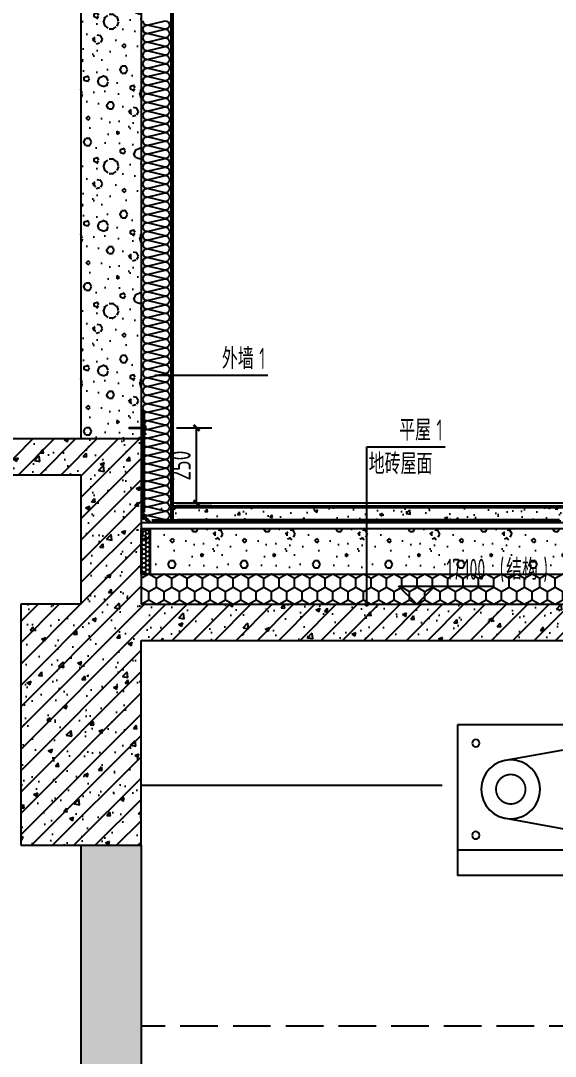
# Model space of a CAD drawing. Extents: x 198753 to 882193, y -399300 to 132460.
# Drawn here: x 436435 to 438210, y -62245 to -58808 of the extents above; entities that cross this region are included whole.
import ezdxf

# ---------------------------------------------------------------- set-up
doc = ezdxf.new("R2010")
doc.units = 0
doc.header["$LTSCALE"] = 1000
doc.header["$MEASUREMENT"] = 0
doc.linetypes.add('109-34 轴网$0$L1$0$$AUDIT_BAD_LTYPE1', pattern=[0])
doc.linetypes.add('DASH', pattern=[0.35, 0.25, -0.1])
for name, color, linetype in [('01-标注_尺寸', 124, 'Continuous'), ('01-标注_标高', 200, 'Continuous'), ('01-标注_符号', 200, 'Continuous'), ('02-TEXT_标注', 130, 'Continuous'), ('05-填充_天正', 26, 'Continuous'), ('A-O_屋面', 201, 'Continuous'), ('A-O_防水层', 222, 'Continuous'), ('A-STR-面层', 191, 'Continuous'), ('A-SUR_保温', 222, 'Continuous'), ('A-SUR_看线', 231, 'Continuous'), ('A-TECH_结构', 21, 'Continuous'), ('A_STR-砌块墙', 121, 'Continuous'), ('A_STR-砼墙', 51, 'Continuous'), ('A_STR-砼柱', 51, 'Continuous'), ('构造物', 145, 'Continuous')]:
    doc.layers.add(name, color=color, linetype=linetype)
doc.styles.add('_TCH_DIM', font='ROS1', dxfattribs={"width": 0.8, "bigfont": 'JD'})
doc.styles.add('_TCH_DIM_T3', font='ROS1', dxfattribs={"width": 0.8, "bigfont": 'JD'})
doc.dimstyles.new('_TCH_ARCH&&20', dxfattribs={"dimtxt": 70, "dimasz": 20, "dimexe": 50, "dimexo": 60, "dimgap": 20, "dimtad": 1, "dimdec": 0, "dimzin": 0, "dimdsep": 46, "dimtxsty": '_TCH_DIM_T3', "dimblk": 'ARCHTICK', "dimcen": 0.09, "dimclrt": 4, "dimazin": 2, "dimtfac": 1, "dimtdec": 0, "dimtix": 1, "dimtmove": 2, "dimatfit": 3, "dimfxl": 0, "dimtolj": 1, "dimtzin": 0, "dimarcsym": 0})
pattern_1 = [(45, (0, 0), (-35.355339, 35.355339), []), (50, (0, 0), (143.452037, -12.550427), [15, -165]), (355, (0, 0), (-27.750267, 150.438427), [12, -132]), (100.4514, (11.95, -1.05), (115.701876, 137.88791), [12.74804, -140.228422]), (46.1842, (0, 40), (213.44821, -33.1038), [22.5, -247.5]), (96.6356, (17.79, 37.24), (186.93254, 194.82357), [19.12206, -210.3426]), (351.1842, (0, 40), (186.93239, 194.82372), [18, -198]), (21, (20, 30), (119.38141, -80.523778), [15, -165]), (326, (20, 30), (48.663066, 145.03001), [12, -132]), (71.4514, (29.95, 23.29), (168.044526, 64.5061), [12.74804, -140.228422]), (37.5, (0, 0), (2.431971, 66.578771), [0, -130.4, 0, -134, 0, -132.5]), (7.5, (0, 0), (52.613907, 78.882342), [0, -76.4, 0, -127.4, 0, -50.5]), (327.5, (-44.6, 0), (106.764487, -4.5109743), [0, -50, 0, -156, 0, -207]), (317.5, (-64.6, 0), (116.637234, 20.020996), [0, -65, 0, -103.6, 0, -147])]
pattern_2 = [(0, (70.8, -73.2), (120, 240), [0, -240]), (0, (-69.6, -105.6), (120, 240), [0, -240]), (0, (8.4, -108), (120, 240), [0, -240]), (0, (93.6, -37.2), (120, 240), [0, -240]), (0, (-6, -120), (120, 240), [0, -240]), (0, (117.6, 114), (120, 240), [0, -240]), (0, (44.4, 94.8), (120, 240), [0, -240]), (0, (82.8, 64.8), (120, 240), [0, -240]), (0, (-112.8, 60), (120, 240), [0, -240]), (0, (4.8, 49.2), (120, 240), [0, -240]), (0, (-40.8, -12), (120, 240), [0, -240]), (0, (-38.4, -102), (120, 240), [0, -240]), (0, (51.6, -111.6), (120, 240), [0, -240]), (0, (117.6, -6), (120, 240), [0, -240]), (0, (-106.8, -43.2), (120, 240), [0, -240]), (0, (-86.4, -2.4), (120, 240), [0, -240]), (0, (7.2, -19.2), (120, 240), [0, -240]), (0, (-26.4, -54), (120, 240), [0, -240]), (0, (-45.6, 25.2), (120, 240), [0, -240]), (0, (-15.6, 115.2), (120, 240), [0, -240]), (0, (-97.2, -93.6), (120, 240), [0, -240]), (0, (34.8, 66), (120, 240), [0, -240]), (0, (-76.8, 69.6), (120, 240), [0, -240]), (0, (-96, 100.8), (120, 240), [0, -240]), (130.601294, (102.857, 38.857), (-599.99999337, 720.00000315), [10.53662, -4414.8444]), (18.434949, (85.714, 43.43), (599.9999978, 239.9999982), [10.8421, -1507.05116]), (90, (85.71, 33.14), (120, 240), [10.28571, -469.71426]), (161.565051, (96, 29.714), (-600.000003, 239.999982), [10.8421, -1507.05116]), (53.130102, (96, 29.714), (120, 240), [11.42857, -1188.5714]), (135, (105.14, -92.57), (-120.000015, 239.999984), [9.69746, -669.12504]), (45, (91.43, -92.57), (120, 239.999999), [9.69746, -669.12504]), (135, (98.286, -99.43), (-120.000015, 239.999984), [9.69746, -669.12504]), (45, (98.286, -99.43), (120, 239.999999), [9.69746, -669.12504]), (116.56505, (-10.29, 68.57), (-2e-05, 479.99999), [12.77753, -255.5506]), (180, (-16, 80), (-120, 240), [13.71429, -226.2857]), (63.43495, (-35.43, 68.57), (1e-06, 480), [12.77753, -255.5506]), (116.56505, (-29.71, 57.14), (-2e-05, 479.99999), [12.77753, -255.5506]), (0, (-29.71, 57.14), (120, 240), [13.71429, -226.2857]), (63.43495, (-16, 57.14), (1e-06, 480), [12.77753, -255.5506]), (107.102728, (80, -12.571), (-359.99998624, 1200.00000194), [15.54454, -6513.161]), (143.972626, (75.429, 2.286), (-2279.9999711, 1679.9999981), [15.54454, -3248.808]), (180, (62.86, 11.43), (-120, 240), [14.85714, -225.14284]), (36.0273733, (35.429, 2.286), (2279.99998315, 1679.9999819), [15.54454, -3248.808]), (71.565051, (30.857, -11.43), (360.000002, 1199.999998), [14.45613, -1503.43712]), (107.102728, (35.429, -26.286), (-359.99998624, 1200.00000194), [15.54454, -6513.161]), (143.972626, (48, -35.429), (-2279.9999711, 1679.9999981), [15.54454, -3248.808]), (0, (48, -35.43), (120, 240), [14.85714, -225.14284]), (36.0273733, (62.857, -35.429), (2279.99998315, 1679.9999819), [15.54454, -3248.808]), (71.565051, (75.43, -26.286), (360.000002, 1199.999998), [14.45613, -1503.43712]), (150.255118, (82.286, 99.43), (-360.0000009, 239.999997), [9.21401, -1925.72784]), (90, (74.29, 94.86), (120, 240), [9.14286, -470.8571]), (29.744881, (74.286, 94.857), (360.0000002, 239.9999989), [9.21401, -1925.72784]), (116.56505, (26.29, -70.86), (-2e-05, 479.99999), [12.77753, -255.5506]), (168.690067, (20.571, -59.429), (-1080.0000008, 239.999994), [11.6549, -2435.8742]), (41.185925, (0, -65.143), (2999.99998182, 2639.99997692), [12.14874, -5090.3208]), (90, (0, -76.57), (120, 240), [11.42857, -468.5714]), (138.814074, (9.143, -84.571), (-2999.99994668, 2640.00001681), [12.14874, -5090.3208]), (16.6992442, (9.143, -84.571), (3959.9999702, 1199.99998743), [11.93178, -4999.415]), (60.945396, (20.571, -81.143), (119.99999968, 239.99999788), [11.76643, -4930.1358]), (109.983106, (-74.286, 29.714), (-600.00000226, 1679.99999555), [13.3768, -5604.879]), (155.556045, (-78.857, 42.286), (-1560.00000595, 719.99998504), [13.8092, -5786.0526]), (24.4439547, (-104, 42.286), (1560.00000078, 719.99999654), [13.8092, -5786.0526]), (70.0168934, (-108.571, 29.714), (600.0000018, 1679.99999583), [13.3768, -5604.879]), (109.983106, (-104, 17.143), (-600.00000226, 1679.99999555), [13.3768, -5604.879]), (160.016893, (-91.429, 12.571), (-600.0000004, 239.9999891), [13.3768, -2795.751]), (19.9831065, (-91.429, 12.571), (599.9999967, 239.9999996), [13.3768, -2795.751]), (70.0168934, (-78.857, 17.143), (600.0000018, 1679.99999583), [13.3768, -5604.879]), (122.005383, (14.857, 8), (-120.0000161, 239.9999877), [10.78169, -2253.3736]), (18.434949, (-1.143, 13.714), (599.9999978, 239.9999982), [10.8421, -1507.05116]), (90, (-1.14, 3.43), (120, 240), [10.28571, -469.71426]), (161.565051, (9.143, 0), (-600.000003, 239.999982), [10.8421, -1507.05116]), (54.4623222, (9.143, 0), (839.9999988, 1199.9999982), [9.83123, -4119.2846]), (116.56505, (-54.86, -50.29), (-2e-05, 479.99999), [12.77753, -255.5506]), (180, (-60.57, -38.86), (-120, 240), [12.57143, -227.42856]), (59.0362434, (-80, -50.286), (120.0000004, 239.9999988), [13.32789, -2785.5288]), (120.963756, (-73.143, -61.714), (-120.0000164, 239.999989), [13.32789, -2785.5288]), (0, (-73.14, -61.71), (120, 240), [12.57143, -227.42856]), (63.43495, (-60.57, -61.71), (1e-06, 480), [12.77753, -255.5506])]

# ---------------------------------------------------------------- blocks, each defined once
blk = doc.blocks.new('双轨双帘防火卷帘门')
for p, q in [((-100, 0), (800, 0)), ((-100, -339.1), (-100, 0)), ((800, 0), (800, -409.1)), ((669.3, -96.3), (398.2, -47.1)), ((375, -95), (75, -95)), ((-1.5, -151.6), (-67.1, -354.7)), ((298.5, -151.6), (232.9, -354.7)), ((375, -255), (75, -255)), ((669.3, -253.7), (398.2, -302.9)), ((800, -339.1), (-100, -339.1)), ((-100, -339.1), (-100, -489.1)), ((200, -339.1), (200, -489.1)), ((-40, -409.1), (-40, -489.1)), ((260, -409.1), (260, -489.1)), ((310, -409.1), (800, -409.1)), ((-85, -489.1), (-85, -474.1)), ((-55, -474.1), (-55, -489.1)), ((215, -489.1), (215, -474.1)), ((245, -474.1), (245, -489.1)), ((-100, -489.1), (-85, -489.1)), ((-55, -489.1), (-40, -489.1)), ((200, -489.1), (215, -489.1)), ((245, -489.1), (260, -489.1))]:
    blk.add_line(p, q)
at = {"const_width": 5}
for points in [[(75, -95, -1), (75, -255, -1), (75, -95, -1)], [(375, -95, -1), (375, -255, -1), (375, -95, -1)], [(655, -135, -1), (655, -215, -1), (655, -135, 687123916425.603516)]]:
    blk.add_lwpolyline(points, format="xyb", dxfattribs=at)
for points in [[(-60, -339.1, 0.285714), (-60, -409.1), (10, -409.1), (10, -339.1)], [(240, -339.1, 0.285714), (240, -409.1), (310, -409.1), (310, -339.1)]]:
    blk.add_lwpolyline(points, format="xyb", close=True, dxfattribs=at)
for centre, radius in [((-50, -50), 10), ((75, -175), 130), ((75, -175), 120), ((375, -175), 130), ((375, -175), 120), ((750, -50), 10), ((655, -175), 80), ((-45, -300), 10), ((750, -300), 10)]:
    blk.add_circle(centre, radius)
blk.add_arc((296.2, -374.1), 66.3, 162.9588, 180)
blk = doc.blocks.new('A$C1C2A6847')
for p, q in [((52, 23.1), (55, 28.3)), ((52, 19.1), (55, 14)), ((55, 28.3), (55, 14))]:
    blk.add_line(p, q)
for points in [[(56, 42.1), (51, 37.1), (51, 5.1), (56, 0.1)], [(56.7, 41.4), (52, 36.7), (52, 26.6)], [(0, 21.1), (2, 23.1), (52, 23.1), (52, 19.1), (2, 19.1), (0, 21.1)], [(52, 25.6), (52, 16.6)], [(52, 15.6), (52, 5.6), (56.7, 0.9)]]:
    blk.add_lwpolyline(points)
for centre, start, end in [((56.4, 41.8), 315, 135), ((52, 26.1), 270, 90), ((52, 16.1), 270, 90), ((56.4, 0.5), 225, 45)]:
    blk.add_arc(centre, 0.5, start, end)
blk = doc.blocks.new('$LinePat$聚苯板')
at = {"color": 0}
for p, q in [((14.8, -8.6), (0, 0)), ((29.7, 0), (14.8, -8.6)), ((14.8, -8.6), (14.8, -25.7)), ((14.8, -25.7), (0, -34.3)), ((0, -34.3), (0, -51.4)), ((29.7, -34.3), (14.8, -25.7)), ((0, -51.4), (14.8, -60)), ((14.8, -60), (29.7, -51.4))]:
    blk.add_line(p, q, dxfattribs=at)
blk = doc.blocks.new('*U237')
at = {"layer": 'A-SUR_保温', "color": 26}
blk.add_lwpolyline([(0, 0), (30, 0), (30, 150.3), (0, 150.3), (0, 0)], dxfattribs=at)
at = {"layer": 'A-SUR_保温', "color": 26, "xscale": -0.5060437014247401, "yscale": 0.5, "zscale": 0.5, "rotation": 270.0000009086517}
for p in [(30, 135.2), (30, 120.2), (30, 105.2), (30, 90.2), (30, 75.1), (30, 60.1), (30, 45.1), (30, 30.1), (30, 15), (30, 0)]:
    blk.add_blockref('$LinePat$聚苯板', p, dxfattribs=at)
blk = doc.blocks.new('$LinePat$防水层2')
at = {"color": 0}
blk.add_line((0, 0), (600, 0), dxfattribs=at)
blk.add_solid([(150, 0), (450, 0), (150, -100), (450, -100)], dxfattribs=at)
blk = doc.blocks.new('$LinePat$岩棉板')
at = {"color": 0}
for p, q in [((0, -17), (12, -67)), ((12, -67), (24, -17))]:
    blk.add_line(p, q, dxfattribs=at)
for centre, start, end in [((12, -17), 0, 180), ((0, -67), 270, 0), ((24, -67), 180, 270)]:
    blk.add_arc(centre, 12, start, end, dxfattribs=at)
at = {"layer": 'Defpoints'}
blk.add_point((0, 0.1), dxfattribs=at)
at = {"layer": 'Defpoints', "color": 0}
blk.add_point((24, -84), dxfattribs=at)
blk = doc.blocks.new('_ArchTick')
at = {"color": 0, "linetype": 'ByBlock', "const_width": 0.4}
blk.add_lwpolyline([(-0.5, -0.5), (0.5, 0.5)], dxfattribs=at)
blk = doc.blocks.new('*D1703')
at = {"layer": '01-标注_尺寸', "color": 0, "lineweight": -2, "transparency": 16777216}
for p, q in [((436952.4, -60159.9), (437069.3, -60159.9)), ((437019.3, -60409.9), (437019.3, -60159.9)), ((436952.4, -60409.9), (437069.3, -60409.9))]:
    blk.add_line(p, q, dxfattribs=at)
at = {"layer": 'Defpoints', "color": 0, "transparency": 16777216}
for p in [(436892.4, -60159.9), (437019.3, -60159.9), (436892.4, -60409.9)]:
    blk.add_point(p, dxfattribs=at)
at = {"layer": '01-标注_尺寸', "color": 0, "lineweight": -2, "transparency": 16777216, "xscale": 20, "yscale": 20, "zscale": 20}
for p, rotation in [((437019.3, -60159.9), 90), ((437019.3, -60409.9), 270)]:
    blk.add_blockref('_ArchTick', p, dxfattribs=dict(at, rotation=rotation))
at = {"layer": '01-标注_尺寸', "color": 4, "transparency": 16777216, "insert": (436964.3, -60284.9), "char_height": 70, "attachment_point": 5, "rotation": 90, "style": '_TCH_DIM_T3'}
blk.add_mtext('\\A1;250', dxfattribs=at)

msp = doc.modelspace()

# ---------------------------------------------------------------- hatches: boundary and pattern name
at = {"layer": '05-填充_天正', "linetype": '109-34 轴网$0$L1$0$$AUDIT_BAD_LTYPE1'}
h = msp.add_hatch(dxfattribs=at)
h.set_pattern_fill('加气混凝土', color=256, scale=20, style=0)
h.set_pattern_definition(pattern_2)
h.paths.add_polyline_path([(436835, -58194.9), (436635, -58194.9), (436635, -60194.9), (436835, -60194.9)])
at = {"layer": '05-填充_天正'}
h = msp.add_hatch(dxfattribs=at)
h.set_pattern_fill('钢筋混凝土', color=256, scale=20, style=0)
h.set_pattern_definition(pattern_1)
h.paths.add_polyline_path([(434075.5, -60194.9), (434075.5, -60314.9), (436635, -60314.9), (436835, -60194.9)])
h = msp.add_hatch(dxfattribs=at)
h.set_pattern_fill('钢筋混凝土', color=256, scale=20, style=0)
h.set_pattern_definition(pattern_1)
h.paths.add_polyline_path([(436635, -60744.9), (436835, -60744.9), (436835, -60194.9), (436635, -60314.9)])
h = msp.add_hatch(dxfattribs=at)
h.set_pattern_fill('钢筋混凝土', color=256, scale=20, style=0)
h.set_pattern_definition(pattern_1)
h.paths.add_polyline_path([(436435, -61544.9), (436835, -61544.9), (436835, -60744.9), (436435, -60744.9)])
h = msp.add_hatch(dxfattribs=at)
h.set_pattern_fill('钢筋混凝土', color=256, scale=20, style=0)
h.set_pattern_definition(pattern_1)
h.paths.add_polyline_path([(438435, -60864.9), (438435, -60744.9), (436835, -60744.9), (436835, -60864.9)])
at = {"layer": '05-填充_天正', "linetype": '109-34 轴网$0$L1$0$$AUDIT_BAD_LTYPE1'}
h = msp.add_hatch(dxfattribs=at)
h.set_pattern_fill('加气混凝土', color=256, scale=20, style=0)
h.set_pattern_definition(pattern_2)
h.paths.add_polyline_path([(436835, -61544.9), (436635, -61544.9), (436635, -65044.9), (436835, -65044.9)])
at = {"layer": 'A-SUR_保温'}
h = msp.add_hatch(dxfattribs=at)
h.set_pattern_fill('混凝土', color=26, scale=15)
h.set_pattern_definition([(50, (328680.995, 341678.195), (107.589027, -9.41282), [11.25, -123.75]), (355, (328681, 341678.2), (-20.8127, 112.82882), [9, -99]), (100.4514, (328689.96, 341677.41), (86.776407, 103.415931), [9.561029, -105.171317]), (46.1842, (328681, 341708.2), (160.086157, -24.827852), [16.875, -185.625]), (96.6356, (328694.34, 341706.13), (140.199406, 146.11768), [14.34154, -157.75695]), (351.1842, (328681, 341708.2), (140.19929, 146.11779), [13.5, -148.5]), (21, (328695.995, 341700.695), (89.536058, -60.392834), [11.25, -123.75]), (326, (328696, 341700.7), (36.4973, 108.772507), [9, -99]), (71.4514, (328703.46, 341695.66), (126.033394, 48.379575), [9.561029, -105.171317]), (37.5, (328680.995, 341678.195), (1.8239783, 49.934078), [0, -97.8, 0, -100.5, 0, -99.375]), (7.5, (328680.995, 341678.195), (39.4604306, 59.161757), [0, -57.3, 0, -95.55, 0, -37.875]), (327.5, (328647.545, 341678.195), (80.0733654, -3.3832308), [0, -37.5, 0, -117, 0, -155.25]), (317.5, (328632.545, 341678.195), (87.477925, 15.015747), [0, -48.75, 0, -77.7, 0, -110.25])])
h.paths.add_polyline_path([(439015, -60464.4), (439015, -60424.9), (436874, -60424.9), (436874.5, -60464.9)])
h = msp.add_hatch(dxfattribs=at)
h.set_pattern_fill('加气混凝土', color=26, scale=20)
h.set_pattern_definition([(0, (448910.53, 337405), (120, 240), [0, -240]), (0, (448770.13, 337372.6), (120, 240), [0, -240]), (0, (448848.13, 337370.2), (120, 240), [0, -240]), (0, (448933.33, 337441), (120, 240), [0, -240]), (0, (448833.73, 337358.2), (120, 240), [0, -240]), (0, (448957.33, 337592.2), (120, 240), [0, -240]), (0, (448884.13, 337573), (120, 240), [0, -240]), (0, (448922.53, 337543), (120, 240), [0, -240]), (0, (448726.93, 337538.2), (120, 240), [0, -240]), (0, (448844.53, 337527.4), (120, 240), [0, -240]), (0, (448798.93, 337466.2), (120, 240), [0, -240]), (0, (448801.33, 337376.2), (120, 240), [0, -240]), (0, (448891.33, 337366.6), (120, 240), [0, -240]), (0, (448957.33, 337472.2), (120, 240), [0, -240]), (0, (448732.93, 337435), (120, 240), [0, -240]), (0, (448753.33, 337475.8), (120, 240), [0, -240]), (0, (448846.93, 337459), (120, 240), [0, -240]), (0, (448813.33, 337424.2), (120, 240), [0, -240]), (0, (448794.13, 337503.4), (120, 240), [0, -240]), (0, (448824.13, 337593.4), (120, 240), [0, -240]), (0, (448742.53, 337384.6), (120, 240), [0, -240]), (0, (448874.53, 337544.2), (120, 240), [0, -240]), (0, (448762.93, 337547.8), (120, 240), [0, -240]), (0, (448743.73, 337579), (120, 240), [0, -240]), (130.601294, (448942.587, 337517.052), (-599.99999337, 720.00000315), [10.53662, -4414.8444]), (18.434949, (448925.444, 337521.623), (599.9999978, 239.9999982), [10.8421, -1507.05116]), (90, (448925.44, 337511.34), (120, 240), [10.28571, -469.71426]), (161.565051, (448935.73, 337507.91), (-600.000003, 239.999982), [10.8421, -1507.05116]), (53.130102, (448935.73, 337507.91), (120, 240), [11.42857, -1188.5714]), (135, (448944.87, 337385.62), (-120.000015, 239.999984), [9.69746, -669.12504]), (45, (448931.16, 337385.62), (120, 239.999999), [9.69746, -669.12504]), (135, (448938.02, 337378.77), (-120.000015, 239.999984), [9.69746, -669.12504]), (45, (448938.02, 337378.77), (120, 239.999999), [9.69746, -669.12504]), (116.56505, (448829.44, 337546.77), (-2e-05, 479.99999), [12.77753, -255.5506]), (180, (448823.73, 337558.2), (-120, 240), [13.71429, -226.2857]), (63.43495, (448804.3, 337546.77), (1e-06, 480), [12.77753, -255.5506]), (116.56505, (448810.02, 337535.34), (-2e-05, 479.99999), [12.77753, -255.5506]), (0, (448810.02, 337535.34), (120, 240), [13.71429, -226.2857]), (63.43495, (448823.73, 337535.34), (1e-06, 480), [12.77753, -255.5506]), (107.102728, (448919.73, 337465.623), (-359.99998624, 1200.00000194), [15.54454, -6513.161]), (143.972626, (448915.159, 337480.48), (-2279.9999711, 1679.9999981), [15.54454, -3248.808]), (180, (448902.59, 337489.62), (-120, 240), [14.85714, -225.14284]), (36.0273733, (448875.159, 337480.48), (2279.99998315, 1679.9999819), [15.54454, -3248.808]), (71.565051, (448870.587, 337466.766), (360.000002, 1199.999998), [14.45613, -1503.43712]), (107.102728, (448875.159, 337451.909), (-359.99998624, 1200.00000194), [15.54454, -6513.161]), (143.972626, (448887.73, 337442.766), (-2279.9999711, 1679.9999981), [15.54454, -3248.808]), (0, (448887.73, 337442.77), (120, 240), [14.85714, -225.14284]), (36.0273733, (448902.587, 337442.766), (2279.99998315, 1679.9999819), [15.54454, -3248.808]), (71.565051, (448915.16, 337451.91), (360.000002, 1199.999998), [14.45613, -1503.43712]), (150.255118, (448922.016, 337577.623), (-360.0000009, 239.999997), [9.21401, -1925.72784]), (90, (448914.02, 337573.05), (120, 240), [9.14286, -470.8571]), (29.744881, (448914.016, 337573.052), (360.0000002, 239.9999989), [9.21401, -1925.72784]), (116.56505, (448866.02, 337407.34), (-2e-05, 479.99999), [12.77753, -255.5506]), (168.690067, (448860.302, 337418.766), (-1080.0000008, 239.999994), [11.6549, -2435.8742]), (41.185925, (448839.73, 337413.052), (2999.99998182, 2639.9999769), [12.14874, -5090.3208]), (90, (448839.73, 337401.62), (120, 240), [11.42857, -468.5714]), (138.814074, (448848.873, 337393.623), (-2999.99994668, 2640.0000168), [12.14874, -5090.3208]), (16.6992442, (448848.873, 337393.623), (3959.9999702, 1199.99998743), [11.93178, -4999.415]), (60.945396, (448860.302, 337397.052), (119.99999968, 239.99999788), [11.76643, -4930.1358]), (109.983106, (448765.444, 337507.909), (-600.00000226, 1679.99999555), [13.3768, -5604.879]), (155.556045, (448760.873, 337520.48), (-1560.00000595, 719.99998504), [13.8092, -5786.0526]), (24.4439547, (448735.73, 337520.48), (1560.00000078, 719.99999654), [13.8092, -5786.0526]), (70.0168934, (448731.159, 337507.909), (600.0000018, 1679.99999583), [13.3768, -5604.879]), (109.983106, (448735.73, 337495.337), (-600.00000226, 1679.99999555), [13.3768, -5604.879]), (160.016893, (448748.302, 337490.766), (-600.0000004, 239.9999891), [13.3768, -2795.751]), (19.9831065, (448748.302, 337490.766), (599.9999967, 239.9999996), [13.3768, -2795.751]), (70.0168934, (448760.873, 337495.337), (600.0000018, 1679.99999583), [13.3768, -5604.879]), (122.005383, (448854.587, 337486.195), (-120.0000161, 239.9999877), [10.78169, -2253.3736]), (18.434949, (448838.587, 337491.91), (599.9999978, 239.9999982), [10.8421, -1507.05116]), (90, (448838.59, 337481.62), (120, 240), [10.28571, -469.71426]), (161.565051, (448848.873, 337478.195), (-600.000003, 239.999982), [10.8421, -1507.05116]), (54.462322, (448848.873, 337478.195), (839.9999988, 1199.9999982), [9.83123, -4119.2846]), (116.56505, (448784.87, 337427.9), (-2e-05, 479.99999), [12.77753, -255.5506]), (180, (448779.16, 337439.34), (-120, 240), [12.57143, -227.42856]), (59.0362434, (448759.73, 337427.909), (120.0000004, 239.9999988), [13.32789, -2785.5288]), (120.963756, (448766.587, 337416.48), (-120.0000164, 239.999989), [13.32789, -2785.5288]), (0, (448766.59, 337416.48), (120, 240), [12.57143, -227.42856]), (63.43495, (448779.16, 337416.48), (1e-06, 480), [12.77753, -255.5506])])
h.paths.add_polyline_path([(439015, -60633.7), (439015, -60494.6), (436834.3, -60494.9), (436834.3, -60624.9)])

# ---------------------------------------------------------------- linework, layer by layer
at = {"layer": '01-标注_标高'}
for p, q in [((437750.1, -60744.9), (437690.1, -60684.9)), ((437690.1, -60684.9), (438006, -60684.9)), ((437750.1, -60744.9), (437810.1, -60684.9)), ((437590.1, -60744.9), (437810.1, -60744.9))]:
    msp.add_line(p, q, dxfattribs=at)
at = {"layer": '01-标注_符号'}
for p, q in [((436880.2, -59985.2), (437115.4, -59985.2)), ((437115.4, -59985.2), (437255.8, -59985.2)), ((437584, -60744.9), (437584, -60222.7)), ((437584, -60222.7), (437844.6, -60222.7))]:
    msp.add_line(p, q, dxfattribs=at)
at = {"layer": '01-标注_符号', "const_width": 8}
msp.add_lwpolyline([(437584, -60748.9, 1), (437584, -60740.9, 1)], format="xyb", close=True, dxfattribs=at)
at = {"layer": 'A-O_屋面'}
for p, q in [((438900, -60409.9), (436940, -60409.9)), ((438900, -60419.9), (436940, -60419.9)), ((438900, -60424.9), (436940, -60424.9)), ((439015, -60474.6), (436835, -60474.9)), ((439015, -60494.6), (436835.5, -60494.9)), ((436835, -60644.9), (439015, -60644.9))]:
    msp.add_line(p, q, dxfattribs=at)
msp.add_lwpolyline([(436940, -56924.9), (436940, -60464.9)], dxfattribs=at)
at = {"layer": 'A-O_防水层'}
msp.add_lwpolyline([(439015, -60474.6), (436835, -60474.9)], dxfattribs=at)
at = {"layer": 'A-STR-面层', "linetype": 'DASH', "ltscale": 0.5}
msp.add_lwpolyline([(439145, -59585.1), (439190, -59585.1), (439190, -60694.9), (439190, -60694.9), (439190, -62144.9), (436835, -62144.9)], dxfattribs=at)
at = {"layer": 'A-SUR_保温'}
msp.add_lwpolyline([(436935, -60464.9), (436935, -56864.9), (436684.7, -56864.9), (436684.7, -57239.9)], dxfattribs=at)
at = {"layer": 'A-TECH_结构'}
msp.add_line((436835, -61344.9), (437835, -61344.9), dxfattribs=at)
at = {"layer": 'A_STR-砌块墙', "linetype": '109-34 轴网$0$L1$0$$AUDIT_BAD_LTYPE1'}
for p, q in [((436635, -58194.9), (436635, -60194.9)), ((436835, -58194.9), (436835, -60194.9)), ((436635, -61544.9), (436635, -65044.9)), ((436835, -61544.9), (436835, -65044.9))]:
    msp.add_line(p, q, dxfattribs=at)
at = {"layer": 'A_STR-砼墙'}
for p, q in [((434075.5, -60194.9), (436835, -60194.9)), ((436835, -60194.9), (436835, -60744.9)), ((434075.5, -60314.9), (436635, -60314.9)), ((436635, -60314.9), (436635, -60744.9)), ((436835, -60744.9), (438435, -60744.9)), ((436835, -60864.9), (438435, -60864.9))]:
    msp.add_line(p, q, dxfattribs=at)
at = {"layer": 'A_STR-砼柱'}
for p, q in [((436635, -60744.9), (436435, -60744.9)), ((436435, -60744.9), (436435, -61544.9)), ((436835, -61544.9), (436835, -60864.9)), ((436435, -61544.9), (436835, -61544.9))]:
    msp.add_line(p, q, dxfattribs=at)

# ---------------------------------------------------------------- block references
at = {"layer": 'A-O_防水层', "yscale": 0.05, "zscale": 0.05}
for p, xscale, rotation in [((436840, -60102.1), 0.05114198103585681, 270.0000000063334), ((436845, -60102.1), 0.05114198103585681, 270.0000000063334), ((436840, -60132.8), 0.05114198103585681, 270.0000000063334), ((436845, -60132.8), 0.05114198103585681, 270.0000000063334), ((436840, -60163.5), 0.05114198103585681, 270.0000000063334), ((436845, -60163.5), 0.05114198103585681, 270.0000000063334), ((436840, -60194.2), 0.05114198103585681, 270.0000000063334), ((436845, -60194.2), 0.05114198103585681, 270.0000000063334), ((436840, -60224.8), 0.05114198103585681, 270.0000000063334), ((436845, -60224.8), 0.05114198103585681, 270.0000000063334), ((436840, -60255.5), 0.05114198103585681, 270.0000000063334), ((436845, -60255.5), 0.05114198103585681, 270.0000000063334), ((436840, -60286.2), 0.05114198103585681, 270.0000000063334), ((436845, -60286.2), 0.05114198103585681, 270.0000000063334), ((436840, -60316.9), 0.05114198103585681, 270.0000000063334), ((436845, -60316.9), 0.05114198103585681, 270.0000000063334), ((436840, -60347.6), 0.05114198103585681, 270.0000000063334), ((436840, -60378.3), 0.05114198103585681, 270.0000000063334), ((436845, -60347.6), 0.05114198103585681, 270.0000000063334), ((436845, -60378.3), 0.05114198103585681, 270.0000000063334), ((436840, -60409), 0.05114198103585681, 270.0000000063334), ((436845, -60409), 0.05114198103585681, 270.0000000063334), ((436833.8, -60445.8), 0.07071067811865477, 315), ((436839.8, -60444.8), 0.05892556509887896, 315), ((436870, -60464.6), 0.07014270284345447, 359.6382250320421), ((436870, -60469.6), 0.05744744704626865, 359.779547292298), ((436904.5, -60469.8), 0.05744744704626865, 359.779547292298), ((436912.1, -60464.9), 0.07014270284345447, 359.6382250320421), ((436965, -60469.9), -0.05012356380419017, 0.00700248201459338), ((436984.4, -60465.2), -0.05039379284995363, 0.01503129077492577), ((436995.1, -60469.9), -0.05012356380419017, 0.00700248201459338), ((437014.6, -60465.2), -0.05039379284995363, 0.01503129077492577), ((437025.2, -60469.9), -0.05012356380419017, 0.00700248201459338), ((437044.9, -60465.1), -0.05039379284995363, 0.01503129077492577), ((437055.3, -60469.9), -0.05012356380419017, 0.00700248201459338), ((437075.1, -60465.1), -0.05039379284995363, 0.01503129077492577), ((437085.3, -60469.9), -0.05012356380419017, 0.00700248201459338), ((437105.4, -60465.1), -0.05039379284995363, 0.01503129077492577), ((437115.4, -60469.9), -0.05012356380419017, 0.00700248201459338), ((437135.6, -60465.1), -0.05039379284995363, 0.01503129077492577), ((437145.5, -60469.9), -0.05012356380419017, 0.00700248201459338), ((437165.8, -60465.1), -0.05039379284995363, 0.01503129077492577), ((437175.6, -60469.9), -0.05012356380419017, 0.00700248201459338), ((437196.1, -60465.1), -0.05039379284995363, 0.01503129077492577), ((437205.6, -60469.9), -0.05012356380419017, 0.00700248201459338), ((437226.3, -60465.1), -0.05039379284995363, 0.01503129077492577), ((437235.7, -60469.8), -0.05012356380419017, 0.00700248201459338), ((437256.5, -60465.1), -0.05039379284995363, 0.01503129077492577), ((437265.8, -60469.8), -0.05012356380419017, 0.00700248201459338), ((437286.8, -60465.1), -0.05039379284995363, 0.01503129077492577), ((437295.9, -60469.8), -0.05012356380419017, 0.00700248201459338), ((437317, -60465.1), -0.05039379284995363, 0.01503129077492577), ((437325.9, -60469.8), -0.05012356380419017, 0.00700248201459338), ((437347.2, -60465.1), -0.05039379284995363, 0.01503129077492577), ((437356, -60469.8), -0.05012356380419017, 0.00700248201459338), ((437377.5, -60465.1), -0.05039379284995363, 0.01503129077492577), ((437386.1, -60469.8), -0.05012356380419017, 0.00700248201459338), ((437407.7, -60465), -0.05039379284995363, 0.01503129077492577), ((437416.1, -60469.8), -0.05012356380419017, 0.00700248201459338), ((437438, -60465), -0.05039379284995363, 0.01503129077492577), ((437446.2, -60469.8), -0.05012356380419017, 0.00700248201459338), ((437468.2, -60465), -0.05039379284995363, 0.01503129077492577), ((437476.3, -60469.8), -0.05012356380419017, 0.00700248201459338), ((437498.4, -60465), -0.05039379284995363, 0.01503129077492577), ((437506.4, -60469.8), -0.05012356380419017, 0.00700248201459338), ((437528.7, -60465), -0.05039379284995363, 0.01503129077492577), ((437536.4, -60469.8), -0.05012356380419017, 0.00700248201459338), ((437558.9, -60465), -0.05039379284995363, 0.01503129077492577), ((437566.5, -60469.8), -0.05012356380419017, 0.00700248201459338), ((437589.1, -60465), -0.05039379284995363, 0.01503129077492577), ((437596.6, -60469.8), -0.05012356380419017, 0.00700248201459338), ((437619.4, -60465), -0.05039379284995363, 0.01503129077492577), ((437626.7, -60469.8), -0.05012356380419017, 0.00700248201459338), ((437649.6, -60465), -0.05039379284995363, 0.01503129077492577), ((437656.7, -60469.8), -0.05012356380419017, 0.00700248201459338), ((437679.8, -60465), -0.05039379284995363, 0.01503129077492577), ((437686.8, -60469.8), -0.05012356380419017, 0.00700248201459338), ((437710.1, -60465), -0.05039379284995363, 0.01503129077492577), ((437716.9, -60469.8), -0.05012356380419017, 0.00700248201459338), ((437740.3, -60465), -0.05039379284995363, 0.01503129077492577), ((437747, -60469.8), -0.05012356380419017, 0.00700248201459338), ((437770.6, -60465), -0.05039379284995363, 0.01503129077492577), ((437777, -60469.8), -0.05012356380419017, 0.00700248201459338), ((437800.8, -60464.9), -0.05039379284995363, 0.01503129077492577), ((437807.1, -60469.8), -0.05012356380419017, 0.00700248201459338), ((437831, -60464.9), -0.05039379284995363, 0.01503129077492577), ((437837.2, -60469.8), -0.05012356380419017, 0.00700248201459338), ((437861.3, -60464.9), -0.05039379284995363, 0.01503129077492577), ((437867.3, -60469.8), -0.05012356380419017, 0.00700248201459338), ((437891.5, -60464.9), -0.05039379284995363, 0.01503129077492577), ((437897.3, -60469.8), -0.05012356380419017, 0.00700248201459338), ((437921.7, -60464.9), -0.05039379284995363, 0.01503129077492577), ((437927.4, -60469.8), -0.05012356380419017, 0.00700248201459338), ((437952, -60464.9), -0.05039379284995363, 0.01503129077492577), ((437957.5, -60469.8), -0.05012356380419017, 0.00700248201459338), ((437982.2, -60464.9), -0.05039379284995363, 0.01503129077492577), ((437987.6, -60469.8), -0.05012356380419017, 0.00700248201459338), ((438012.4, -60464.9), -0.05039379284995363, 0.01503129077492577), ((438017.6, -60469.8), -0.05012356380419017, 0.00700248201459338), ((438042.7, -60464.9), -0.05039379284995363, 0.01503129077492577), ((438047.7, -60469.7), -0.05012356380419017, 0.00700248201459338), ((438072.9, -60464.9), -0.05039379284995363, 0.01503129077492577), ((438077.8, -60469.7), -0.05012356380419017, 0.00700248201459338), ((438103.2, -60464.9), -0.05039379284995363, 0.01503129077492577), ((438107.9, -60469.7), -0.05012356380419017, 0.00700248201459338), ((438133.4, -60464.9), -0.05039379284995363, 0.01503129077492577), ((438137.9, -60469.7), -0.05012356380419017, 0.00700248201459338), ((438163.6, -60464.8), -0.05039379284995363, 0.01503129077492577), ((438168, -60469.7), -0.05012356380419017, 0.00700248201459338), ((438193.9, -60464.8), -0.05039379284995363, 0.01503129077492577), ((438198.1, -60469.7), -0.05012356380419017, 0.00700248201459338), ((438224.1, -60464.8), -0.05039379284995363, 0.01503129077492577), ((438228.1, -60469.7), -0.05012356380419017, 0.00700248201459338)]:
    msp.add_blockref('$LinePat$防水层2', p, dxfattribs=dict(at, xscale=xscale, rotation=rotation))
at = {"layer": 'A-SUR_保温', "xscale": -1.189997852986431, "yscale": 1.188379012465143, "zscale": 1.188379012465143, "rotation": 269.9999999999991}
for p in [(436935, -58837), (436935, -58865.5), (436935, -58894.1), (436935, -58922.7), (436935, -58951.2), (436935, -58979.8), (436935, -59008.3), (436935, -59036.9), (436935, -59065.5), (436935, -59094), (436935, -59122.6), (436935, -59151.1), (436935, -59179.7), (436935, -59208.3), (436935, -59236.8), (436935, -59265.4), (436935, -59293.9), (436935, -59322.5), (436935, -59351.1), (436935, -59379.6), (436935, -59408.2), (436935, -59436.7), (436935, -59465.3), (436935, -59493.9), (436935, -59522.4), (436935, -59551), (436935, -59579.5), (436935, -59608.1), (436935, -59636.7), (436935, -59665.2), (436935, -59693.8), (436935, -59722.3), (436935, -59750.9), (436935, -59779.5), (436935, -59808), (436935, -59836.6), (436935, -59865.1), (436935, -59893.7), (436935, -59922.3), (436935, -59950.8), (436935, -59979.4), (436935, -60007.9), (436935, -60036.5), (436935, -60065.1), (436935, -60093.6), (436935, -60122.2), (436935, -60150.7), (436935, -60179.3), (436935, -60207.9), (436935, -60236.4), (436935, -60265), (436935, -60293.5), (436935, -60322.1), (436935, -60350.7), (436935, -60379.2), (436935, -60407.8), (436935, -60436.3), (436935, -60464.9)]:
    msp.add_blockref('$LinePat$岩棉板', p, dxfattribs=at)
at = {"layer": 'A-SUR_保温', "color": 26, "xscale": -1}
msp.add_blockref('*U237', (436865, -60644.9), dxfattribs=at)
at = {"layer": 'A-SUR_保温', "color": 26, "xscale": 1.714555344864551, "yscale": 1.666666666666667, "zscale": 1.666666666666667, "rotation": 179.9999999998794}
for p in [(436885.9, -60744.9), (436936.8, -60744.9), (436987.7, -60744.9), (437038.6, -60744.9), (437089.5, -60744.9), (437140.5, -60744.9), (437191.4, -60744.9), (437242.3, -60744.9), (437293.2, -60744.9), (437344.1, -60744.9), (437395, -60744.9), (437445.9, -60744.9), (437496.8, -60744.9), (437547.7, -60744.9), (437598.6, -60744.9), (437649.5, -60744.9), (437700.5, -60744.9), (437751.4, -60744.9), (437802.3, -60744.9), (437853.2, -60744.9), (437904.1, -60744.9), (437955, -60744.9), (438005.9, -60744.9), (438056.8, -60744.9), (438107.7, -60744.9), (438158.6, -60744.9), (438209.5, -60744.9), (438260.5, -60744.9)]:
    msp.add_blockref('$LinePat$聚苯板', p, dxfattribs=at)
at = {"layer": 'A-SUR_看线', "xscale": -1.222222222224259, "yscale": 1.222222222224259, "zscale": 1.222222222224259}
msp.add_blockref('双轨双帘防火卷帘门', (438862.8, -61144.9), dxfattribs=at)
at = {"layer": '构造物', "linetype": 'DASH', "ltscale": 0.2}
msp.add_blockref('A$C1C2A6847', (436794, -60181), dxfattribs=at)

# ---------------------------------------------------------------- texts
at = {"layer": '02-TEXT_标注', "style": '_TCH_DIM'}
for s, height, width, p in [('外墙', 69.46, 0.8, (437103.2, -59964.2)), ('1', 70, 0.64, (437227.3, -59964.2)), ('平屋', 69.46, 0.8, (437691.9, -60201.7)), ('1', 70, 0.64, (437816.1, -60201.7)), ('地砖屋面', 69.46, 0.8, (437590.9, -60313.7)), ('17.100', 70, 0.64, (437849.1, -60663.9)), ('(', 70, 0.64, (438026, -60663.9)), ('结构', 69.46, 0.8, (438046.9, -60663.9)), (')', 70, 0.64, (438171, -60663.9))]:
    msp.add_text(s, height=height, dxfattribs=dict(at, width=width)).set_placement(p)

# ---------------------------------------------------------------- dimensions: what is measured, and where the dimension line sits
at = {"layer": '01-标注_尺寸'}
dim = msp.add_aligned_dim(p1=(436892.4, -60409.9), p2=(436892.4, -60159.9), distance=-126.9, dimstyle='_TCH_ARCH&&20', dxfattribs=at)
dim.commit()
dim.dimension.update_dxf_attribs({"geometry": '*D1703', "text_midpoint": (436964.3, -60284.9)})

doc.saveas('drawing.dxf')
